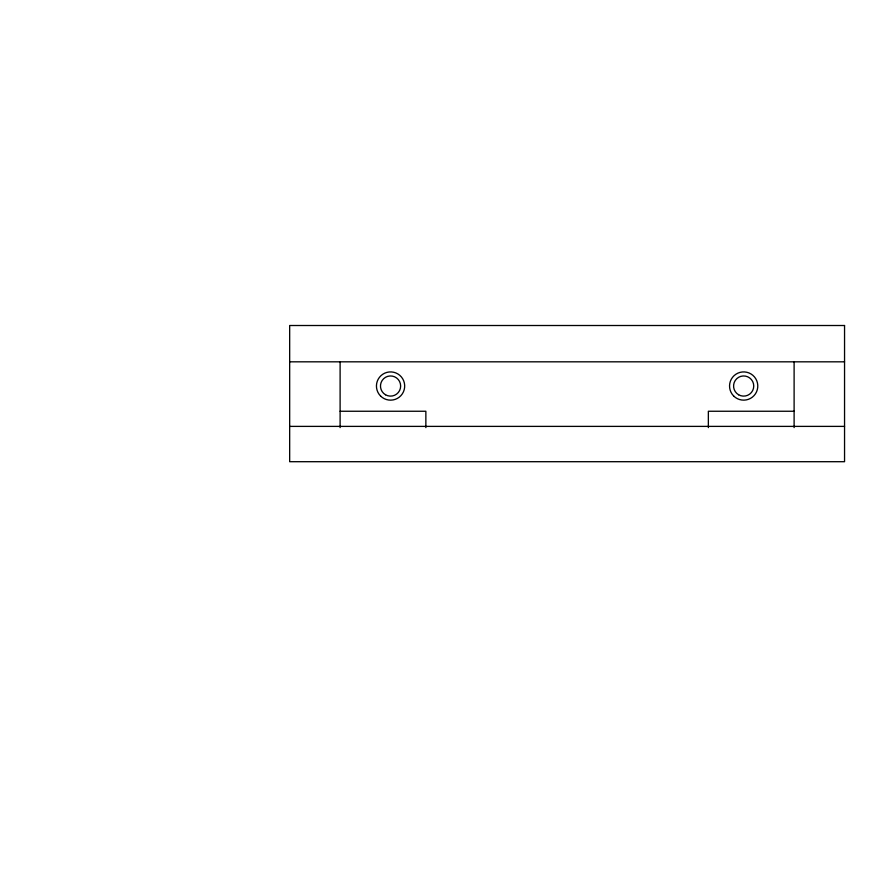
<?xml version="1.0" encoding="UTF-8"?>
<svg xmlns="http://www.w3.org/2000/svg" width="889" height="889" viewBox="0 0 889 889"><rect width="100%" height="100%" fill="white"/><g stroke="black" fill="none" stroke-linecap="round" stroke-linejoin="round"><path stroke-width="1.33" d="M289.67 361.823L844.55 361.823M340.109 411.251L425.864 411.251L425.864 427.62M794.11 411.251L708.355 411.251L708.355 427.62M289.67 426.387L844.55 426.387M794.11 361.823L794.11 427.62M340.109 361.823L340.109 427.62M844.55 325.507L289.67 325.507L289.67 461.702L844.55 461.702L844.55 325.507M733.681 396.016A14.124 14.124 0 0 0 757.306 389.693A14.124 14.124 0 0 0 740.004 372.391A14.124 14.124 0 0 0 733.681 396.016M738.615 394.772A10.09 10.09 0 0 0 753.75 386.037A10.09 10.09 0 0 0 738.615 377.303A10.09 10.09 0 0 0 738.615 394.772M380.57 396.016A14.124 14.124 0 0 0 404.206 389.693A14.124 14.124 0 0 0 386.904 372.391A14.124 14.124 0 0 0 380.57 396.016M385.515 394.772A10.09 10.09 0 0 0 400.65 386.037A10.09 10.09 0 0 0 385.515 377.303A10.09 10.09 0 0 0 385.515 394.772"/></g></svg>
